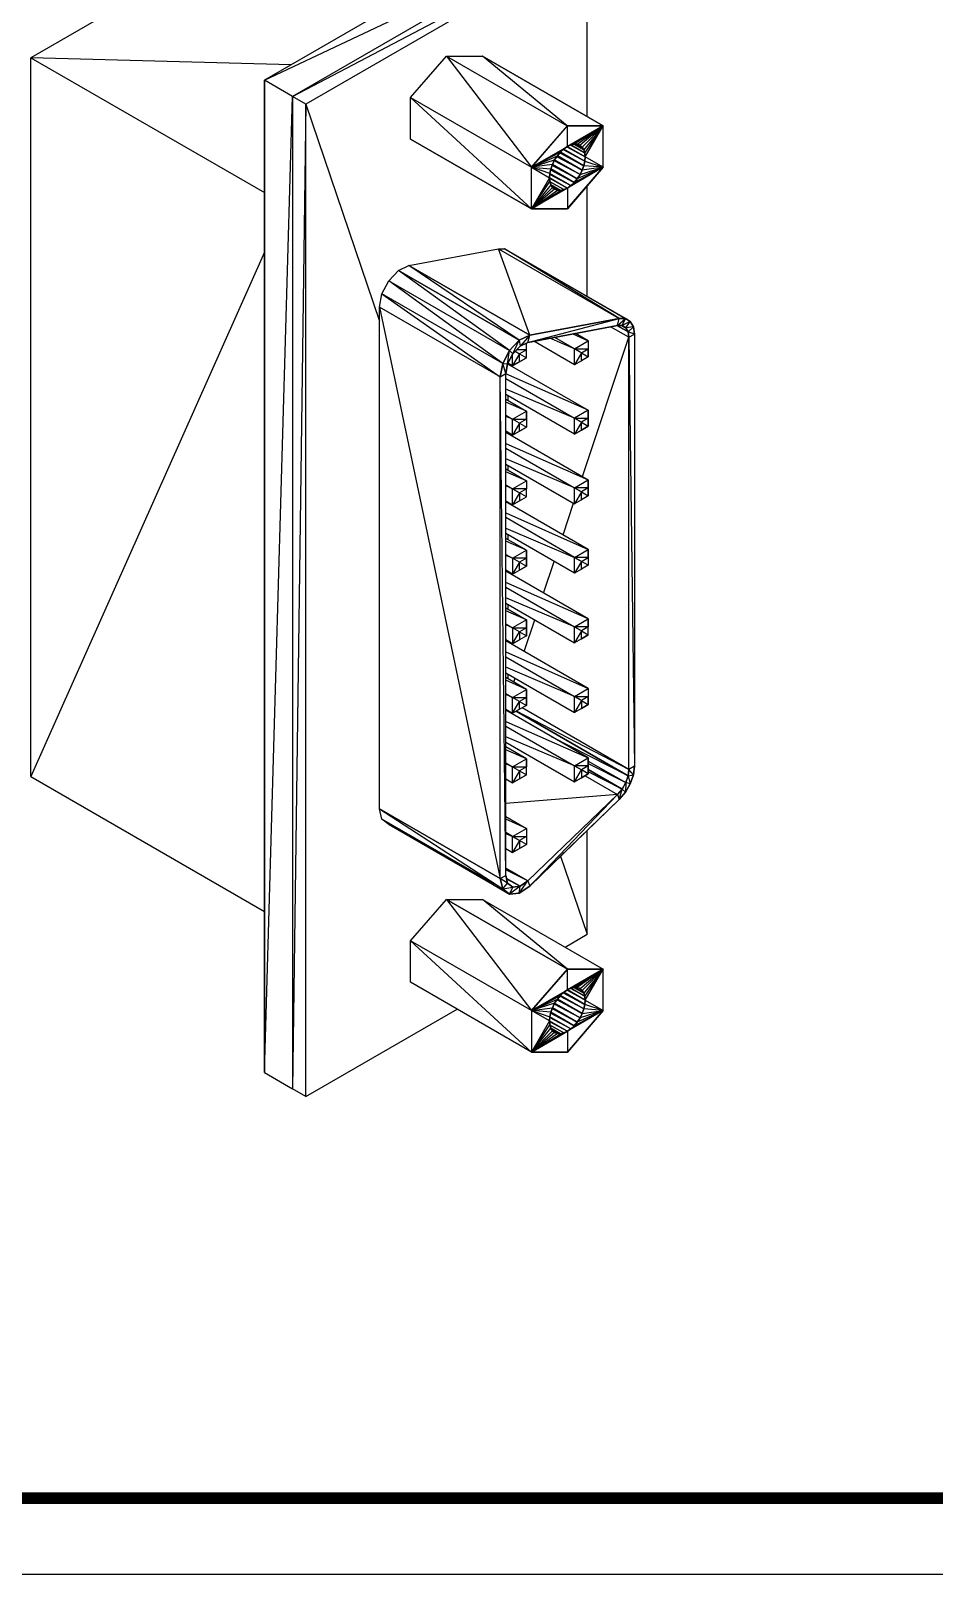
# Paper-space layout 'Layout1' of a CAD drawing. Header units: millimetres. Extents: x 0 to 841, y 0 to 594.
# Drawn here: x 549.1 to 607.8, y 0 to 100.4 of the extents above; entities that cross this region are included whole.
import ezdxf

# ---------------------------------------------------------------- set-up
doc = ezdxf.new("R2010")
doc.units = ezdxf.units.MM
doc.layers.get('0').update_dxf_attribs({"lineweight": 50})

psp = doc.layouts.get("Layout1")

# ---------------------------------------------------------------- linework, layer by layer
at = {"color": 18, "linetype": 'Continuous', "lineweight": 25, "true_color": 0x000000}
for p, q in [((564.17, 107.382), (549.086, 98.674)), ((564.278, 97.218), (584.391, 106.717)), ((580.733, 106.717), (564.278, 97.218)), ((584.391, 106.717), (566.106, 96.162)), ((566.106, 96.162), (585.263, 106.214)), ((585.263, 106.214), (566.979, 95.658)), ((585.263, 94.85), (585.263, 106.214)), ((549.086, 98.674), (564.278, 89.904)), ((549.086, 51.926), (549.086, 98.674)), ((566.01, 98.218), (549.086, 98.674)), ((573.787, 96.084), (576.121, 98.78)), ((576.121, 98.78), (581.643, 91.549)), ((576.121, 98.78), (583.977, 94.244)), ((576.122, 98.779), (578.456, 98.779)), ((583.976, 94.245), (578.456, 98.779)), ((578.456, 98.779), (586.311, 94.244)), ((586.313, 94.244), (578.457, 98.78)), ((578.457, 98.78), (578.457, 98.779)), ((564.278, 97.218), (564.278, 88.321)), ((566.106, 96.162), (564.278, 97.218)), ((564.278, 32.675), (564.278, 97.218)), ((564.278, 32.675), (566.106, 96.162)), ((566.979, 95.658), (566.106, 96.162)), ((566.106, 96.162), (566.106, 31.619)), ((566.979, 95.658), (566.106, 31.619)), ((566.979, 95.658), (571.757, 81.549)), ((566.979, 31.116), (566.979, 95.658)), ((581.643, 88.852), (573.787, 96.084)), ((573.787, 96.084), (581.643, 91.549)), ((573.787, 93.388), (573.787, 96.084)), ((581.643, 91.549), (583.978, 94.244)), ((583.977, 94.244), (581.643, 91.549)), ((583.336, 93.504), (583.336, 93.504)), ((583.348, 93.517), (583.347, 93.517)), ((583.438, 93.621), (583.438, 93.621)), ((583.446, 93.63), (583.446, 93.63)), ((583.5, 93.693), (583.5, 93.693)), ((583.503, 93.696), (583.503, 93.696)), ((583.521, 93.718), (583.522, 93.717)), ((583.521, 93.717), (583.521, 93.717)), ((583.978, 94.244), (583.977, 94.244)), ((583.978, 94.244), (583.977, 94.244)), ((586.313, 94.244), (583.978, 92.897)), ((583.978, 92.897), (583.978, 94.244)), ((583.978, 94.244), (586.313, 94.244)), ((586.312, 94.244), (583.978, 94.244)), ((586.313, 94.244), (584.205, 93.002)), ((586.313, 94.244), (584.425, 93.052)), ((584.625, 93.044), (586.313, 94.244)), ((586.313, 94.244), (584.802, 92.977)), ((584.948, 92.857), (586.313, 94.244)), ((586.313, 94.244), (585.055, 92.686)), ((585.122, 92.471), (586.313, 94.244)), ((585.144, 92.221), (586.313, 94.244)), ((586.313, 94.244), (586.31, 94.245)), ((586.313, 91.548), (586.313, 94.244)), ((581.643, 88.852), (573.787, 93.388)), ((573.787, 93.387), (581.643, 88.852)), ((573.794, 93.384), (573.787, 93.387)), ((573.788, 93.387), (573.787, 93.387)), ((581.643, 91.549), (583.978, 92.897)), ((583.75, 92.739), (581.643, 91.549)), ((583.531, 92.536), (581.643, 91.549)), ((582.421, 92.447), (582.421, 92.447)), ((582.421, 92.447), (582.421, 92.447)), ((582.441, 92.47), (582.441, 92.47)), ((582.636, 92.695), (582.636, 92.695)), ((582.654, 92.716), (582.654, 92.716)), ((582.842, 92.933), (582.842, 92.933)), ((582.842, 92.933), (582.842, 92.933)), ((582.859, 92.953), (582.859, 92.953)), ((583.033, 93.153), (583.032, 93.153)), ((583.033, 93.153), (583.033, 93.153)), ((583.048, 93.171), (583.048, 93.171)), ((583.2, 93.346), (583.199, 93.346)), ((583.213, 93.362), (583.213, 93.361)), ((583.329, 92.295), (583.531, 92.536)), ((583.531, 92.536), (583.329, 92.295)), ((583.49, 92.487), (585.055, 91.654)), ((585.055, 91.654), (583.53, 92.534)), ((583.53, 92.534), (585.055, 91.654)), ((583.75, 92.739), (583.531, 92.536)), ((583.531, 92.536), (583.75, 92.739)), ((583.71, 92.702), (585.122, 91.945)), ((585.122, 91.945), (583.749, 92.738)), ((583.749, 92.738), (585.122, 91.945)), ((583.978, 92.897), (583.75, 92.739)), ((583.75, 92.739), (583.978, 92.897)), ((583.941, 92.871), (585.144, 92.221)), ((585.144, 92.221), (583.976, 92.896)), ((583.976, 92.895), (585.144, 92.221)), ((583.977, 92.896), (583.978, 92.896)), ((583.977, 92.896), (583.978, 92.896)), ((584.205, 93.002), (583.978, 92.897)), ((583.978, 92.896), (584.205, 93.002)), ((585.114, 92.476), (584.176, 92.988)), ((585.122, 92.471), (584.204, 93.001)), ((584.425, 93.052), (584.205, 93.002)), ((584.205, 93.002), (584.425, 93.052)), ((584.205, 93.002), (584.205, 93.002)), ((584.205, 93.002), (584.205, 93.002)), ((584.404, 93.047), (585.053, 92.687)), ((585.055, 92.686), (584.422, 93.051)), ((584.424, 93.052), (584.424, 93.051)), ((584.424, 93.052), (584.424, 93.051)), ((584.424, 93.051), (584.625, 93.044)), ((584.625, 93.044), (584.425, 93.052)), ((584.947, 92.857), (584.615, 93.044)), ((584.624, 93.044), (584.625, 93.043)), ((584.624, 93.044), (584.625, 93.043)), ((584.802, 92.977), (584.625, 93.044)), ((584.625, 93.043), (584.947, 92.857)), ((584.625, 93.043), (584.802, 92.977)), ((584.948, 92.857), (584.629, 93.041)), ((584.948, 92.857), (584.802, 92.977)), ((584.803, 92.978), (584.948, 92.857)), ((584.947, 92.857), (585.055, 92.686)), ((585.055, 92.686), (584.948, 92.857)), ((585.055, 92.686), (585.122, 92.471)), ((585.122, 92.471), (585.055, 92.686)), ((585.122, 92.471), (585.144, 92.221)), ((585.144, 92.221), (585.122, 92.471)), ((581.643, 91.549), (583.329, 92.295)), ((581.643, 91.549), (583.152, 92.025)), ((583.006, 91.736), (581.643, 91.549)), ((581.643, 91.549), (582.81, 90.873)), ((581.643, 88.852), (581.643, 91.549)), ((581.643, 91.549), (582.899, 91.441)), ((582.832, 91.149), (581.643, 91.549)), ((581.809, 91.74), (581.809, 91.74)), ((581.809, 91.74), (581.809, 91.74)), ((581.833, 91.768), (581.833, 91.768)), ((581.999, 91.96), (581.999, 91.96)), ((582.022, 91.987), (582.022, 91.987)), ((582.206, 92.199), (582.206, 92.199)), ((582.206, 92.198), (582.206, 92.199)), ((582.227, 92.224), (582.227, 92.224)), ((582.899, 91.441), (582.832, 91.149)), ((582.832, 91.149), (582.899, 91.441)), ((582.886, 91.386), (584.425, 90.561)), ((582.898, 91.441), (583.006, 91.736)), ((582.898, 91.441), (582.898, 91.441)), ((583.006, 91.736), (582.899, 91.441)), ((584.425, 90.561), (582.899, 91.442)), ((582.899, 91.442), (584.425, 90.561)), ((584.625, 90.801), (582.984, 91.676)), ((583.152, 92.025), (583.006, 91.736)), ((583.006, 91.736), (584.625, 90.801)), ((583.007, 91.736), (583.006, 91.736)), ((583.006, 91.736), (583.007, 91.736)), ((584.625, 90.801), (583.006, 91.736)), ((583.007, 91.736), (583.152, 92.025)), ((584.802, 91.071), (583.121, 91.964)), ((583.151, 92.025), (583.329, 92.295)), ((583.329, 92.295), (583.152, 92.025)), ((583.152, 92.024), (584.802, 91.071)), ((584.802, 91.072), (583.152, 92.024)), ((584.947, 91.36), (583.292, 92.239)), ((583.328, 92.295), (584.947, 91.36)), ((583.329, 92.295), (583.328, 92.295)), ((583.328, 92.295), (583.329, 92.295)), ((584.948, 91.36), (583.328, 92.295)), ((583.852, 91.992), (583.852, 91.992)), ((583.977, 88.852), (586.313, 91.548)), ((586.313, 91.548), (583.978, 90.2)), ((586.313, 91.548), (583.978, 88.851)), ((584.205, 90.358), (586.313, 91.548)), ((584.425, 90.561), (586.313, 91.548)), ((586.313, 91.548), (584.625, 90.801)), ((584.749, 91.83), (584.749, 91.83)), ((584.802, 91.072), (586.313, 91.548)), ((584.948, 91.36), (585.055, 91.654)), ((585.055, 91.654), (584.948, 91.36)), ((586.313, 91.548), (584.948, 91.36)), ((585.055, 91.654), (585.122, 91.945)), ((585.122, 91.945), (585.055, 91.654)), ((586.313, 91.548), (585.055, 91.654)), ((585.144, 92.221), (585.122, 91.945)), ((585.122, 91.945), (585.144, 92.221)), ((585.122, 91.945), (586.313, 91.548)), ((586.313, 91.548), (585.144, 92.221)), ((582.81, 90.873), (581.643, 88.852)), ((581.643, 88.852), (582.832, 90.623)), ((582.899, 90.409), (581.643, 88.852)), ((582.81, 90.873), (582.832, 91.149)), ((582.832, 91.149), (582.81, 90.873)), ((582.81, 90.875), (583.978, 90.201)), ((582.81, 90.874), (582.81, 90.873)), ((582.81, 90.874), (582.81, 90.873)), ((582.832, 90.623), (582.81, 90.873)), ((582.81, 90.873), (582.832, 90.623)), ((582.813, 90.839), (583.978, 90.201)), ((582.828, 91.103), (584.205, 90.358)), ((582.832, 91.15), (584.205, 90.358)), ((582.832, 91.149), (582.832, 91.149)), ((582.832, 90.625), (583.75, 90.095)), ((582.899, 90.409), (582.832, 90.623)), ((582.832, 90.623), (582.899, 90.409)), ((584.205, 90.358), (582.833, 91.15)), ((583.75, 90.095), (582.839, 90.601)), ((583.531, 90.045), (582.898, 90.411)), ((582.898, 90.41), (583.53, 90.045)), ((583.006, 90.239), (582.899, 90.409)), ((582.899, 90.409), (583.006, 90.239)), ((583.529, 90.045), (582.906, 90.397)), ((584.425, 90.561), (584.205, 90.358)), ((584.205, 90.358), (584.425, 90.561)), ((584.626, 90.801), (584.425, 90.561)), ((584.425, 90.561), (584.625, 90.801)), ((584.625, 90.801), (584.802, 91.072)), ((584.803, 91.071), (584.625, 90.801)), ((584.947, 91.36), (584.802, 91.072)), ((584.802, 91.072), (584.948, 91.36)), ((581.643, 88.852), (583.006, 90.239)), ((583.978, 90.2), (581.643, 88.852)), ((583.152, 90.119), (581.643, 88.852)), ((581.643, 88.852), (583.75, 90.095)), ((581.643, 88.852), (583.329, 90.053)), ((581.643, 88.852), (583.531, 90.045)), ((583.005, 90.24), (583.329, 90.053)), ((583.151, 90.118), (583.006, 90.239)), ((583.006, 90.239), (583.152, 90.119)), ((583.329, 90.053), (583.009, 90.237)), ((583.329, 90.053), (583.152, 90.119)), ((583.152, 90.119), (583.329, 90.053)), ((583.329, 90.053), (583.325, 90.055)), ((583.531, 90.045), (583.329, 90.053)), ((583.329, 90.053), (583.531, 90.045)), ((583.531, 90.045), (583.75, 90.095)), ((583.75, 90.095), (583.531, 90.045)), ((583.978, 90.201), (583.75, 90.095)), ((583.75, 90.095), (583.978, 90.2)), ((583.75, 90.095), (583.75, 90.095)), ((583.978, 90.2), (583.977, 90.201)), ((583.978, 90.2), (584.205, 90.358)), ((584.205, 90.358), (583.978, 90.2)), ((583.978, 90.2), (583.978, 88.851)), ((585.263, 83.147), (585.263, 90.336)), ((583.978, 88.851), (581.643, 88.852)), ((581.643, 88.852), (583.978, 88.851)), ((564.278, 88.321), (564.278, 41.572)), ((564.278, 86.033), (549.086, 51.926)), ((573.675, 85.158), (579.495, 86.256)), ((581.531, 80.623), (579.495, 86.256)), ((579.495, 86.256), (587.351, 81.721)), ((579.496, 86.255), (579.895, 86.246)), ((587.751, 81.711), (579.895, 86.246)), ((579.895, 86.246), (579.947, 86.215)), ((587.33, 81.733), (579.895, 86.246)), ((579.895, 86.246), (587.749, 81.711)), ((572.363, 84.171), (572.995, 84.834)), ((572.995, 84.834), (573.675, 85.158)), ((580.219, 79.636), (572.995, 84.834)), ((572.995, 84.834), (580.851, 80.298)), ((580.851, 80.298), (572.995, 84.834)), ((573.675, 85.158), (581.531, 80.623)), ((580.851, 80.298), (573.675, 85.158)), ((581.531, 80.623), (573.675, 85.158)), ((571.917, 83.317), (572.363, 84.172)), ((579.773, 78.781), (572.363, 84.172)), ((572.363, 84.172), (580.219, 79.636)), ((572.631, 84.017), (572.631, 84.017)), ((571.757, 82.458), (571.918, 83.316)), ((571.757, 49.833), (571.757, 82.458)), ((571.757, 82.458), (579.613, 45.298)), ((579.613, 77.923), (571.757, 82.458)), ((579.773, 78.781), (571.917, 83.317)), ((571.922, 83.314), (579.613, 77.923)), ((576.16, 83.006), (576.16, 83.006)), ((586.501, 82.432), (587.751, 81.711)), ((581.417, 80.163), (587.351, 81.72)), ((587.351, 81.721), (581.531, 80.623)), ((581.531, 80.623), (587.351, 81.72)), ((586.666, 81.591), (586.666, 81.592)), ((586.68, 81.594), (586.679, 81.594)), ((586.881, 81.632), (586.881, 81.632)), ((586.881, 81.632), (586.882, 81.632)), ((587.236, 81.262), (587.351, 81.72)), ((587.236, 81.262), (587.751, 81.711)), ((587.259, 81.703), (587.259, 81.703)), ((587.332, 81.717), (587.333, 81.717)), ((587.351, 81.72), (587.35, 81.721)), ((587.351, 81.72), (587.35, 81.721)), ((587.351, 81.72), (587.751, 81.711)), ((587.751, 81.711), (587.351, 81.72)), ((587.537, 81.253), (587.751, 81.711)), ((588.068, 81.523), (587.537, 81.253)), ((587.751, 81.711), (588.068, 81.523)), ((588.068, 81.524), (587.751, 81.711)), ((587.776, 81.112), (588.068, 81.523)), ((588.054, 81.532), (588.068, 81.524)), ((588.271, 81.175), (588.068, 81.523)), ((588.068, 81.523), (588.271, 81.176)), ((581.531, 80.623), (580.851, 80.298)), ((580.851, 80.298), (581.531, 80.623)), ((581.531, 80.623), (580.905, 79.92)), ((587.236, 81.262), (581.417, 80.163)), ((581.417, 80.164), (587.236, 81.262)), ((581.417, 80.163), (581.531, 80.623)), ((584.443, 79.748), (582.832, 80.43)), ((584.443, 79.748), (583.155, 80.491)), ((584.329, 80.713), (585.341, 80.266)), ((585.341, 80.266), (584.508, 80.747)), ((584.965, 71.441), (587.983, 80.493)), ((587.983, 80.493), (586.795, 81.179)), ((587.93, 80.851), (587.181, 81.252)), ((587.222, 81.26), (587.93, 80.851)), ((587.93, 80.851), (587.223, 81.26)), ((587.235, 81.26), (587.233, 81.262)), ((587.233, 81.262), (587.235, 81.26)), ((587.235, 81.26), (587.537, 81.253)), ((587.537, 81.253), (587.236, 81.262)), ((587.524, 81.254), (587.697, 81.158)), ((587.776, 81.112), (587.531, 81.253)), ((587.537, 81.253), (587.776, 81.112)), ((587.776, 81.112), (587.537, 81.253)), ((588.271, 81.176), (587.776, 81.112)), ((587.93, 80.851), (587.776, 81.112)), ((587.777, 81.113), (587.93, 80.851)), ((587.93, 80.851), (588.271, 81.176)), ((588.342, 80.7), (587.93, 80.851)), ((587.93, 80.851), (587.983, 80.493)), ((587.983, 80.493), (587.93, 80.851)), ((587.983, 80.493), (588.342, 80.7)), ((587.983, 52.391), (587.983, 80.493)), ((587.983, 80.493), (588.342, 52.598)), ((588.341, 80.7), (588.271, 81.176)), ((588.271, 81.176), (588.342, 80.7)), ((588.342, 80.7), (588.342, 52.598)), ((579.523, 80.038), (579.523, 80.038)), ((579.773, 78.781), (580.219, 79.636)), ((580.219, 79.636), (579.773, 78.781)), ((580.093, 78.777), (580.219, 79.636)), ((580.093, 78.777), (580.428, 79.421)), ((580.428, 79.421), (580.093, 78.777)), ((580.181, 79.563), (580.181, 79.564)), ((580.191, 79.583), (580.191, 79.582)), ((580.851, 80.298), (580.219, 79.636)), ((580.219, 79.636), (580.851, 80.298)), ((580.219, 79.636), (580.428, 79.421)), ((580.219, 79.636), (580.219, 79.636)), ((580.869, 79.427), (580.42, 78.65)), ((580.42, 78.65), (580.42, 79.404)), ((580.428, 79.421), (580.851, 80.298)), ((580.905, 79.92), (580.428, 79.421)), ((580.428, 79.421), (580.905, 79.92)), ((580.428, 79.421), (580.428, 79.421)), ((580.428, 79.421), (580.428, 79.421)), ((580.589, 79.589), (580.869, 79.427)), ((581.318, 79.686), (580.682, 79.686)), ((580.851, 80.298), (580.905, 79.92)), ((581.318, 79.686), (580.869, 79.427)), ((580.869, 79.427), (581.318, 79.167)), ((580.869, 78.908), (580.869, 79.427)), ((580.904, 79.919), (580.905, 79.919)), ((580.904, 79.919), (580.905, 79.919)), ((580.905, 79.919), (581.417, 80.163)), ((581.417, 80.163), (580.905, 79.92)), ((581.318, 79.686), (581.318, 80.116)), ((581.318, 79.167), (581.318, 80.116)), ((581.318, 79.686), (581.318, 80.116)), ((581.318, 79.167), (581.318, 79.686)), ((584.443, 78.711), (581.801, 80.236)), ((584.444, 79.748), (584.443, 79.748)), ((584.443, 79.748), (584.443, 79.747)), ((584.443, 79.747), (584.891, 79.489)), ((584.443, 78.71), (584.443, 79.747)), ((584.818, 79.531), (584.443, 79.747)), ((584.891, 79.489), (584.443, 78.71)), ((584.444, 79.748), (585.342, 80.266)), ((584.444, 79.748), (585.341, 79.748)), ((584.891, 79.489), (584.444, 79.748)), ((584.891, 79.489), (585.341, 79.748)), ((584.891, 79.489), (585.341, 79.229)), ((584.891, 78.969), (584.891, 79.489)), ((585.342, 80.266), (585.341, 79.748)), ((585.341, 79.748), (585.341, 79.229)), ((585.341, 79.229), (585.341, 79.748)), ((579.774, 78.782), (579.613, 77.923)), ((579.613, 77.923), (579.773, 78.781)), ((579.773, 78.781), (580.093, 78.777)), ((579.973, 78.131), (579.773, 78.781)), ((579.845, 78.919), (579.845, 78.919)), ((579.856, 78.94), (579.856, 78.94)), ((579.972, 78.13), (580.093, 78.777)), ((580.093, 78.777), (579.973, 78.131)), ((580.093, 78.775), (585.341, 75.746)), ((580.118, 78.824), (580.42, 78.65)), ((580.127, 78.756), (580.127, 78.819)), ((580.42, 78.648), (580.869, 78.908)), ((580.869, 78.908), (580.42, 78.648)), ((580.869, 78.908), (580.42, 78.65)), ((580.869, 78.908), (581.318, 79.167)), ((581.318, 79.167), (580.869, 78.908)), ((581.318, 79.168), (581.318, 79.167)), ((581.318, 79.167), (581.318, 79.167)), ((581.318, 79.167), (581.318, 79.167)), ((584.891, 78.969), (584.443, 78.71)), ((584.869, 78.957), (584.891, 78.969)), ((585.341, 79.229), (584.891, 78.969)), ((585.341, 79.229), (584.891, 78.969)), ((585.341, 79.229), (585.341, 79.229)), ((585.341, 79.229), (585.341, 79.229)), ((579.613, 77.923), (579.973, 78.131)), ((579.973, 45.505), (579.613, 77.923)), ((579.613, 45.298), (579.613, 77.923)), ((579.973, 45.505), (579.973, 78.131)), ((585.341, 75.746), (579.973, 78.118)), ((579.973, 77.808), (584.443, 75.227)), ((584.443, 75.227), (579.973, 77.122)), ((584.443, 74.19), (579.973, 76.771)), ((579.973, 76.46), (581.318, 75.683)), ((580.127, 76.371), (580.127, 76.682)), ((581.318, 75.683), (579.973, 76.277)), ((579.973, 75.423), (580.42, 75.165)), ((580.42, 75.165), (579.973, 75.354)), ((580.42, 75.165), (581.318, 75.683)), ((581.318, 75.683), (581.318, 75.164)), ((581.318, 75.683), (581.318, 74.646)), ((581.318, 75.164), (581.318, 75.683)), ((585.341, 75.746), (584.443, 75.227)), ((585.341, 75.746), (585.341, 75.226)), ((585.341, 74.707), (585.341, 75.746)), ((585.341, 75.746), (585.341, 75.226)), ((580.42, 74.128), (579.973, 74.386)), ((579.973, 74.323), (585.341, 71.224)), ((580.42, 75.165), (581.318, 75.164)), ((580.869, 74.905), (580.42, 75.165)), ((580.42, 74.128), (580.42, 75.165)), ((580.869, 74.905), (580.42, 74.128)), ((580.42, 74.128), (580.869, 74.387)), ((580.869, 74.387), (580.42, 74.128)), ((581.318, 75.164), (580.869, 74.905)), ((580.869, 74.387), (580.869, 74.905)), ((580.869, 74.905), (581.318, 74.646)), ((580.869, 74.387), (581.318, 74.646)), ((581.318, 74.646), (580.869, 74.387)), ((581.318, 75.164), (581.318, 74.646)), ((581.318, 74.646), (581.318, 74.646)), ((581.318, 74.646), (581.318, 74.646)), ((581.318, 74.646), (581.318, 74.646)), ((584.443, 75.227), (585.341, 75.226)), ((584.891, 74.967), (584.443, 75.227)), ((584.488, 75.201), (584.443, 75.227)), ((584.443, 75.227), (584.443, 75.226)), ((584.443, 75.226), (584.891, 74.967)), ((584.443, 74.189), (584.443, 75.226)), ((584.891, 74.967), (584.443, 74.189)), ((584.891, 74.447), (584.443, 74.189)), ((584.444, 74.189), (584.891, 74.447)), ((584.891, 74.447), (584.444, 74.189)), ((585.341, 75.226), (584.891, 74.967)), ((584.891, 74.447), (584.891, 74.967)), ((584.891, 74.967), (585.341, 74.707)), ((585.342, 74.707), (584.891, 74.447)), ((584.891, 74.447), (585.341, 74.707)), ((585.341, 75.226), (585.341, 74.707)), ((585.341, 74.709), (585.341, 74.707)), ((585.341, 74.707), (585.342, 74.707)), ((585.342, 74.707), (585.341, 74.707)), ((579.973, 73.596), (585.341, 71.224)), ((580.127, 74.234), (580.127, 74.297)), ((579.973, 73.286), (584.443, 70.705)), ((584.443, 70.705), (579.973, 72.6)), ((579.973, 72.249), (584.443, 69.668)), ((579.973, 71.938), (581.318, 71.161)), ((581.318, 71.161), (579.973, 71.755)), ((580.127, 71.849), (580.127, 72.16)), ((579.973, 70.901), (580.42, 70.643)), ((580.42, 70.643), (579.973, 70.832)), ((580.42, 70.643), (581.318, 71.162)), ((581.318, 70.643), (580.42, 70.643)), ((580.42, 70.643), (580.869, 70.385)), ((580.42, 69.606), (580.42, 70.643)), ((580.869, 70.385), (580.42, 70.643)), ((580.42, 70.643), (580.42, 70.643)), ((580.869, 70.385), (580.42, 69.606)), ((581.318, 70.643), (580.869, 70.385)), ((581.318, 70.124), (580.869, 70.385)), ((580.869, 70.385), (580.869, 69.865)), ((581.318, 71.162), (581.318, 70.643)), ((581.318, 70.124), (581.318, 70.643)), ((581.318, 70.124), (581.318, 70.643)), ((584.443, 70.705), (585.341, 71.224)), ((585.341, 70.704), (584.443, 70.705)), ((584.488, 70.679), (584.443, 70.705)), ((584.443, 70.705), (584.443, 70.704)), ((584.891, 70.445), (584.443, 70.705)), ((584.443, 70.704), (584.891, 70.445)), ((584.443, 69.667), (584.443, 70.704)), ((584.891, 70.445), (584.443, 69.667)), ((585.341, 70.704), (584.891, 70.445)), ((584.891, 69.927), (584.891, 70.445)), ((584.891, 70.445), (585.341, 70.187)), ((585.341, 71.224), (585.341, 70.704)), ((585.341, 71.224), (585.341, 70.187)), ((585.341, 70.704), (585.341, 71.224)), ((585.341, 70.187), (585.341, 70.704)), ((579.973, 69.864), (580.42, 69.606)), ((585.341, 66.703), (579.973, 69.802)), ((580.127, 69.713), (580.127, 69.775)), ((580.42, 69.606), (580.869, 69.865)), ((580.869, 69.865), (580.42, 69.606)), ((580.869, 69.865), (581.318, 70.124)), ((580.869, 69.865), (581.318, 70.124)), ((581.318, 70.124), (581.318, 70.124)), ((581.318, 70.124), (581.318, 70.124)), ((581.318, 70.124), (581.318, 70.124)), ((583.702, 67.65), (584.385, 69.701)), ((584.891, 69.927), (584.443, 69.667)), ((584.869, 69.914), (584.891, 69.927)), ((585.341, 70.187), (584.891, 69.927)), ((585.341, 70.187), (584.891, 69.927)), ((585.341, 70.187), (585.341, 70.187)), ((585.341, 70.187), (585.341, 70.187)), ((579.973, 69.075), (585.341, 66.703)), ((584.443, 66.185), (579.973, 68.766)), ((579.973, 68.079), (584.443, 66.185)), ((584.443, 65.146), (579.973, 67.727)), ((581.318, 66.641), (579.973, 67.417)), ((580.127, 67.328), (580.127, 67.638)), ((581.318, 66.641), (579.973, 67.235)), ((579.973, 66.38), (580.42, 66.122)), ((580.42, 66.122), (579.973, 66.312)), ((580.42, 66.122), (581.318, 66.641)), ((581.318, 66.641), (581.318, 66.121)), ((581.318, 66.121), (581.318, 66.641)), ((581.318, 65.604), (581.318, 66.641)), ((584.443, 66.185), (585.341, 66.703)), ((585.341, 66.703), (585.341, 66.184)), ((585.341, 66.703), (585.341, 65.665)), ((585.341, 66.184), (585.341, 66.703)), ((580.42, 65.085), (579.973, 65.343)), ((585.341, 62.181), (579.973, 65.28)), ((581.318, 66.121), (580.42, 66.122)), ((580.42, 66.122), (580.42, 65.085)), ((580.869, 65.863), (580.42, 66.122)), ((580.869, 65.863), (580.42, 65.085)), ((580.42, 65.085), (580.869, 65.345)), ((580.42, 65.085), (580.869, 65.345)), ((581.318, 66.121), (580.869, 65.863)), ((580.869, 65.345), (580.869, 65.863)), ((580.869, 65.863), (581.318, 65.604)), ((581.318, 65.604), (580.869, 65.345)), ((580.869, 65.345), (581.318, 65.604)), ((581.318, 66.121), (581.318, 65.604)), ((581.318, 65.604), (581.318, 65.604)), ((581.318, 65.604), (581.318, 65.604)), ((582.437, 63.857), (583.121, 65.909)), ((585.341, 66.184), (584.443, 66.185)), ((584.443, 66.185), (584.443, 66.184)), ((584.891, 65.924), (584.443, 66.185)), ((584.443, 66.184), (584.891, 65.924)), ((584.443, 65.145), (584.443, 66.184)), ((584.891, 65.924), (584.443, 65.145)), ((584.891, 65.405), (584.443, 65.145)), ((584.869, 65.392), (584.891, 65.405)), ((584.891, 65.924), (585.341, 66.184)), ((585.341, 65.665), (584.891, 65.924)), ((584.891, 65.405), (584.891, 65.924)), ((585.341, 65.665), (584.891, 65.405)), ((585.341, 65.665), (584.891, 65.405)), ((585.341, 66.184), (585.341, 65.665)), ((585.341, 65.665), (585.341, 65.665)), ((585.341, 65.665), (585.341, 65.665)), ((585.341, 62.181), (579.973, 64.553)), ((580.127, 65.191), (580.127, 65.254)), ((579.973, 64.244), (584.443, 61.663)), ((584.443, 61.663), (579.973, 63.558)), ((579.973, 63.206), (584.443, 60.626)), ((579.973, 62.895), (581.318, 62.119)), ((581.318, 62.119), (579.973, 62.713)), ((580.127, 62.806), (580.127, 63.118)), ((579.973, 61.858), (580.42, 61.6)), ((580.42, 61.6), (579.973, 61.79)), ((581.318, 62.119), (580.42, 61.6)), ((580.42, 61.6), (581.318, 61.599)), ((580.869, 61.341), (580.42, 61.6)), ((580.42, 61.6), (580.42, 60.563)), ((580.42, 60.563), (580.869, 61.341)), ((581.318, 61.599), (580.869, 61.341)), ((580.869, 61.341), (580.869, 60.823)), ((580.869, 61.341), (581.318, 61.082)), ((581.173, 60.065), (581.858, 62.118)), ((581.318, 62.119), (581.318, 61.599)), ((581.318, 61.599), (581.318, 62.119)), ((581.318, 61.082), (581.318, 62.119)), ((581.318, 61.599), (581.318, 61.082)), ((584.443, 61.663), (585.341, 62.181)), ((584.488, 61.637), (584.443, 61.663)), ((584.443, 61.663), (584.443, 61.662)), ((585.341, 61.662), (584.443, 61.663)), ((584.891, 61.402), (584.443, 61.663)), ((584.443, 61.662), (584.891, 61.402)), ((584.443, 60.625), (584.443, 61.662)), ((584.891, 61.402), (584.443, 60.625)), ((585.341, 61.662), (584.891, 61.402)), ((584.891, 60.885), (584.891, 61.402)), ((584.891, 61.402), (585.341, 61.144)), ((585.341, 62.181), (585.341, 61.662)), ((585.341, 61.144), (585.341, 62.181)), ((585.341, 61.662), (585.341, 62.181)), ((585.341, 61.144), (585.341, 61.662)), ((580.42, 60.563), (579.973, 60.821)), ((585.341, 57.659), (579.973, 60.758)), ((580.127, 60.669), (580.127, 60.732)), ((580.869, 60.823), (580.42, 60.563)), ((580.42, 60.563), (580.869, 60.823)), ((581.318, 61.082), (580.869, 60.823)), ((581.318, 61.082), (580.869, 60.823)), ((581.318, 61.082), (581.318, 61.082)), ((581.318, 61.082), (581.318, 61.082)), ((584.891, 60.885), (584.443, 60.625)), ((584.869, 60.872), (584.891, 60.885)), ((585.341, 61.144), (584.891, 60.885)), ((584.891, 60.885), (585.341, 61.144)), ((585.341, 61.144), (585.341, 61.144)), ((585.341, 61.144), (585.341, 61.144)), ((579.973, 60.031), (585.341, 57.659)), ((579.973, 59.721), (584.443, 57.141)), ((584.443, 57.141), (579.973, 59.036)), ((579.973, 58.684), (584.443, 56.104)), ((581.318, 57.598), (579.973, 58.375)), ((580.127, 58.286), (580.127, 58.595)), ((580.507, 58.066), (580.593, 58.326)), ((581.318, 57.598), (579.973, 58.193)), ((579.973, 57.338), (580.42, 57.08)), ((580.42, 57.08), (579.973, 57.269)), ((580.42, 57.08), (581.318, 57.598)), ((581.318, 57.079), (581.318, 57.598)), ((581.318, 56.56), (581.318, 57.598)), ((581.318, 57.598), (581.318, 57.079)), ((584.444, 57.141), (585.342, 57.66)), ((585.342, 57.66), (585.341, 57.142)), ((579.973, 56.301), (580.42, 56.043)), ((585.341, 53.139), (579.973, 56.238)), ((579.978, 56.235), (579.997, 56.287)), ((580.42, 57.08), (581.318, 57.079)), ((580.869, 56.82), (580.42, 57.08)), ((580.42, 56.043), (580.42, 57.08)), ((580.42, 56.043), (580.869, 56.82)), ((580.869, 56.301), (580.42, 56.043)), ((580.42, 56.042), (580.869, 56.301)), ((580.869, 56.301), (580.42, 56.042)), ((581.318, 57.079), (580.869, 56.82)), ((580.869, 56.301), (580.869, 56.82)), ((580.869, 56.82), (581.318, 56.56)), ((581.318, 56.56), (580.869, 56.301)), ((581.318, 56.56), (580.869, 56.301)), ((587.983, 52.391), (581.039, 56.399)), ((581.318, 57.079), (581.318, 56.56)), ((581.318, 56.561), (581.318, 56.56)), ((581.318, 56.56), (581.318, 56.56)), ((581.318, 56.56), (581.318, 56.56)), ((584.818, 56.924), (584.443, 57.141)), ((584.443, 57.141), (584.443, 57.14)), ((584.444, 57.141), (584.443, 57.141)), ((584.443, 57.14), (584.891, 56.882)), ((584.443, 56.103), (584.443, 57.14)), ((584.891, 56.882), (584.443, 56.103)), ((584.891, 56.363), (584.443, 56.103)), ((584.444, 57.141), (585.341, 57.142)), ((584.891, 56.882), (584.444, 57.141)), ((584.869, 56.35), (584.891, 56.363)), ((585.341, 57.142), (584.891, 56.882)), ((584.891, 56.882), (584.891, 56.363)), ((584.891, 56.882), (585.341, 56.622)), ((585.341, 56.622), (584.891, 56.363)), ((584.891, 56.363), (585.341, 56.622)), ((585.341, 57.142), (585.341, 56.622)), ((585.341, 56.622), (585.341, 57.142)), ((585.341, 56.622), (585.341, 56.622)), ((585.341, 56.622), (585.341, 56.622)), ((585.341, 56.622), (585.341, 56.622)), ((579.973, 55.511), (585.341, 53.139)), ((580.649, 56.175), (580.65, 56.174)), ((587.93, 51.972), (580.65, 56.175)), ((580.65, 56.175), (580.65, 56.175)), ((580.65, 56.174), (587.929, 51.972)), ((587.975, 52.395), (580.68, 56.192)), ((580.68, 56.192), (580.68, 56.192)), ((579.973, 55.201), (584.443, 52.62)), ((584.443, 52.62), (579.973, 54.515)), ((587.929, 51.972), (582.953, 54.518)), ((579.973, 54.164), (584.443, 51.583)), ((581.318, 53.076), (579.973, 53.853)), ((581.318, 53.076), (579.973, 53.671)), ((585.209, 53.543), (585.203, 53.546)), ((579.973, 52.816), (580.42, 52.558)), ((580.42, 52.558), (579.973, 52.747)), ((580.42, 52.558), (581.318, 53.076)), ((580.42, 52.558), (580.869, 52.298)), ((580.42, 51.521), (580.42, 52.558)), ((580.42, 52.558), (581.318, 52.557)), ((580.869, 52.298), (580.42, 51.521)), ((581.318, 52.557), (580.869, 52.298)), ((580.869, 52.298), (580.869, 51.781)), ((580.869, 52.298), (581.318, 52.039)), ((581.318, 52.039), (581.318, 53.076)), ((581.318, 53.076), (581.318, 52.557)), ((581.318, 53.076), (581.318, 52.557)), ((581.318, 52.039), (581.318, 52.557)), ((584.443, 52.62), (585.341, 53.139)), ((585.341, 52.62), (584.443, 52.62)), ((584.443, 52.62), (584.443, 52.62)), ((584.891, 52.36), (584.443, 52.62)), ((584.443, 52.62), (584.891, 52.36)), ((584.443, 51.583), (584.443, 52.62)), ((584.443, 52.62), (584.488, 52.594)), ((584.443, 51.583), (584.891, 52.36)), ((585.341, 52.62), (584.891, 52.36)), ((584.891, 52.36), (584.891, 51.841)), ((585.341, 52.1), (584.891, 52.36)), ((585.341, 53.139), (585.341, 52.62)), ((585.341, 53.139), (585.341, 52.62)), ((585.341, 52.1), (585.341, 53.139)), ((585.341, 52.939), (587.776, 51.534)), ((585.341, 52.772), (587.776, 51.534)), ((585.341, 52.62), (585.341, 52.1)), ((585.341, 52.384), (587.537, 51.116)), ((587.537, 51.116), (585.341, 52.384)), ((587.537, 51.116), (585.341, 52.241)), ((587.93, 51.972), (587.983, 52.391)), ((587.983, 52.391), (587.93, 51.972)), ((588.342, 52.598), (587.983, 52.391)), ((588.271, 52.041), (587.983, 52.391)), ((588.342, 52.598), (588.271, 52.041)), ((588.272, 52.042), (588.342, 52.598)), ((549.086, 51.926), (564.278, 43.156)), ((579.973, 51.779), (580.42, 51.521)), ((580.869, 51.781), (580.42, 51.521)), ((580.42, 51.521), (580.869, 51.781)), ((581.318, 52.039), (580.869, 51.781)), ((580.869, 51.781), (581.318, 52.039)), ((581.318, 52.039), (581.318, 52.039)), ((581.318, 52.039), (581.318, 52.039)), ((584.891, 51.841), (584.443, 51.583)), ((584.444, 51.582), (584.891, 51.841)), ((584.891, 51.841), (584.444, 51.582)), ((584.891, 51.841), (585.342, 52.101)), ((585.341, 52.1), (584.891, 51.841)), ((585.128, 51.977), (587.236, 50.76)), ((585.341, 52.102), (585.341, 52.1)), ((585.342, 52.101), (585.341, 52.1)), ((585.341, 52.1), (585.342, 52.101)), ((587.035, 51.961), (587.035, 51.961)), ((587.537, 51.116), (587.776, 51.534)), ((587.776, 51.534), (587.537, 51.116)), ((587.776, 51.534), (587.751, 50.905)), ((588.068, 51.458), (587.751, 50.905)), ((587.751, 50.905), (588.068, 51.458)), ((587.776, 51.534), (587.93, 51.972)), ((587.929, 51.972), (587.776, 51.534)), ((588.068, 51.458), (587.776, 51.534)), ((587.776, 51.534), (587.776, 51.534)), ((587.796, 51.591), (587.796, 51.591)), ((587.803, 51.611), (587.803, 51.611)), ((587.93, 51.972), (588.271, 52.041)), ((587.93, 51.972), (588.068, 51.458)), ((588.271, 52.041), (588.068, 51.458)), ((588.068, 51.458), (588.271, 52.041)), ((588.068, 51.458), (588.068, 51.458)), ((588.271, 52.042), (588.272, 52.042)), ((587.236, 50.76), (579.973, 50.184)), ((587.236, 50.76), (581.417, 45.14)), ((581.417, 45.14), (587.236, 50.76)), ((581.531, 44.812), (587.236, 50.76)), ((587.351, 50.434), (581.531, 44.812)), ((581.531, 44.813), (587.351, 50.434)), ((586.858, 50.395), (586.857, 50.395)), ((587.068, 50.597), (587.067, 50.597)), ((587.236, 50.76), (587.235, 50.76)), ((587.236, 50.76), (587.537, 51.116)), ((587.538, 51.115), (587.236, 50.76)), ((587.236, 50.76), (587.351, 50.434)), ((587.35, 50.434), (587.351, 50.433)), ((587.351, 50.434), (587.537, 51.116)), ((587.751, 50.905), (587.351, 50.434)), ((587.351, 50.433), (587.751, 50.905)), ((587.537, 51.116), (587.751, 50.905)), ((587.751, 50.905), (587.751, 50.905)), ((579.613, 45.298), (571.757, 49.833)), ((571.757, 49.832), (579.773, 44.624)), ((571.917, 49.159), (571.757, 49.832)), ((571.757, 49.832), (579.613, 45.297)), ((572.231, 49.559), (572.231, 49.558)), ((579.973, 49.331), (581.318, 48.554)), ((579.773, 44.624), (571.917, 49.159)), ((572.363, 48.819), (571.919, 49.158)), ((571.949, 49.141), (580.219, 44.283)), ((580.219, 44.283), (572.363, 48.819)), ((572.363, 48.818), (572.363, 48.818)), ((572.363, 48.818), (580.219, 44.283)), ((572.363, 48.818), (572.363, 48.818)), ((581.318, 48.554), (579.973, 49.149)), ((580.42, 48.036), (579.973, 48.294)), ((579.973, 48.225), (580.42, 48.036)), ((580.42, 48.036), (581.318, 48.555)), ((581.318, 48.555), (581.318, 48.037)), ((585.263, 41.671), (585.263, 48.417)), ((579.973, 47.257), (580.42, 46.999)), ((580.42, 48.036), (581.318, 48.037)), ((580.42, 48.036), (580.869, 47.778)), ((580.42, 46.999), (580.42, 48.036)), ((580.869, 47.778), (580.42, 48.036)), ((580.42, 48.036), (580.42, 48.036)), ((580.869, 47.778), (580.42, 46.999)), ((580.42, 46.999), (580.869, 47.259)), ((580.869, 47.259), (580.42, 46.999)), ((581.318, 48.037), (580.869, 47.778)), ((581.318, 47.517), (580.869, 47.778)), ((580.869, 47.778), (580.869, 47.259)), ((581.318, 47.517), (580.869, 47.259)), ((580.869, 47.259), (581.318, 47.517)), ((581.318, 48.037), (581.318, 47.517)), ((581.318, 48.037), (581.318, 47.517)), ((581.318, 47.517), (581.318, 47.517)), ((581.318, 47.517), (581.318, 47.517)), ((581.318, 47.517), (581.318, 47.517)), ((583.542, 46.754), (585.263, 41.671)), ((579.613, 45.298), (579.973, 45.505)), ((580.093, 44.998), (579.613, 45.298)), ((579.773, 44.624), (579.613, 45.298)), ((579.613, 45.297), (579.773, 44.624)), ((579.619, 45.272), (579.62, 45.272)), ((579.62, 45.271), (579.619, 45.271)), ((579.635, 45.205), (579.635, 45.205)), ((579.636, 45.198), (579.637, 45.198)), ((579.637, 45.197), (579.637, 45.197)), ((579.973, 45.973), (581.417, 45.14)), ((581.417, 45.14), (579.973, 45.973)), ((581.417, 45.14), (579.973, 45.862)), ((580.093, 44.998), (579.973, 45.505)), ((579.973, 45.505), (580.093, 44.998)), ((580.021, 45.302), (580.904, 44.792)), ((580.905, 44.792), (580.021, 45.302)), ((580.904, 44.792), (580.031, 45.262)), ((579.677, 45.029), (579.677, 45.029)), ((579.693, 44.96), (579.693, 44.96)), ((579.773, 44.624), (580.093, 44.998)), ((579.773, 44.624), (580.428, 44.741)), ((580.219, 44.283), (579.773, 44.624)), ((579.773, 44.624), (580.219, 44.283)), ((580.093, 44.998), (580.093, 44.999)), ((580.093, 44.999), (580.093, 44.998)), ((580.428, 44.741), (580.093, 44.998)), ((580.093, 44.998), (580.428, 44.741)), ((580.905, 44.792), (580.219, 44.283)), ((580.219, 44.283), (580.428, 44.741)), ((580.219, 44.283), (580.851, 44.351)), ((580.851, 44.351), (580.219, 44.283)), ((580.424, 44.744), (580.428, 44.741)), ((580.424, 44.743), (580.428, 44.741)), ((580.428, 44.741), (580.905, 44.792)), ((580.905, 44.792), (580.428, 44.741)), ((580.85, 44.351), (580.851, 44.35)), ((580.851, 44.351), (581.417, 45.14)), ((581.531, 44.812), (580.851, 44.351)), ((580.851, 44.35), (581.531, 44.812)), ((580.851, 44.351), (580.905, 44.792)), ((581.417, 45.14), (580.905, 44.792)), ((580.905, 44.792), (581.417, 45.14)), ((581.417, 45.14), (581.531, 44.812)), ((573.787, 41.247), (576.122, 43.943)), ((576.122, 43.943), (581.643, 36.711)), ((583.978, 39.408), (576.122, 43.943)), ((576.122, 43.943), (578.457, 43.943)), ((576.122, 43.943), (583.978, 39.408)), ((583.978, 39.408), (578.457, 43.943)), ((578.457, 43.943), (586.313, 39.408)), ((578.457, 42.596), (578.457, 42.595)), ((564.278, 41.572), (564.278, 32.675)), ((573.787, 38.55), (573.787, 41.247)), ((573.787, 41.247), (581.643, 34.015)), ((581.643, 36.711), (573.787, 41.247)), ((583.828, 40.842), (585.263, 41.671)), ((582.388, 40.326), (582.387, 40.326)), ((583.978, 39.408), (581.643, 36.711)), ((581.643, 36.711), (583.978, 39.408)), ((583.978, 39.408), (586.313, 39.407)), ((583.978, 38.059), (583.978, 39.408)), ((586.313, 39.408), (583.978, 39.408)), ((586.313, 39.407), (583.978, 38.059)), ((584.205, 38.165), (586.313, 39.407)), ((584.425, 38.214), (586.313, 39.407)), ((586.313, 39.407), (584.625, 38.206)), ((584.802, 38.14), (586.313, 39.407)), ((586.313, 39.407), (584.948, 38.02)), ((586.313, 39.407), (585.055, 37.85)), ((585.122, 37.635), (586.313, 39.407)), ((585.144, 37.386), (586.313, 39.407)), ((586.313, 39.407), (586.309, 39.408)), ((586.313, 39.407), (586.311, 39.408)), ((586.313, 36.711), (586.313, 39.407)), ((581.643, 34.015), (573.787, 38.55)), ((583.978, 38.059), (584.205, 38.165)), ((584.205, 38.165), (583.978, 38.059)), ((584.205, 38.165), (584.425, 38.214)), ((584.425, 38.214), (584.205, 38.165)), ((584.205, 38.165), (584.205, 38.165)), ((584.205, 38.165), (584.205, 38.165)), ((585.122, 37.635), (584.205, 38.165)), ((584.406, 38.21), (585.053, 37.852)), ((584.424, 38.214), (584.424, 38.214)), ((584.424, 38.214), (584.625, 38.206)), ((584.424, 38.214), (584.424, 38.214)), ((585.055, 37.85), (584.425, 38.214)), ((584.625, 38.206), (584.425, 38.214)), ((584.617, 38.207), (584.924, 38.034)), ((584.624, 38.206), (584.625, 38.206)), ((584.624, 38.206), (584.625, 38.206)), ((584.625, 38.206), (584.802, 38.14)), ((584.802, 38.14), (584.625, 38.206)), ((584.948, 38.02), (584.629, 38.204)), ((581.643, 36.711), (583.978, 38.059)), ((581.643, 36.711), (583.75, 37.902)), ((581.643, 36.711), (583.531, 37.698)), ((581.643, 36.711), (583.329, 37.458)), ((583.152, 37.187), (581.643, 36.711)), ((583.152, 37.187), (583.006, 36.899)), ((583.007, 36.899), (583.152, 37.187)), ((583.151, 37.188), (583.329, 37.458)), ((583.329, 37.458), (583.152, 37.187)), ((583.152, 37.187), (584.802, 36.234)), ((584.802, 36.234), (583.152, 37.187)), ((584.947, 36.523), (583.292, 37.401)), ((583.328, 37.457), (584.947, 36.523)), ((583.328, 37.457), (583.329, 37.457)), ((584.948, 36.523), (583.328, 37.457)), ((583.328, 37.457), (583.329, 37.457)), ((583.531, 37.698), (583.329, 37.458)), ((583.329, 37.457), (583.531, 37.698)), ((585.051, 36.821), (583.491, 37.651)), ((583.75, 37.902), (583.531, 37.698)), ((583.531, 37.699), (583.75, 37.902)), ((585.055, 36.818), (583.531, 37.698)), ((583.711, 37.865), (585.122, 37.11)), ((583.75, 37.902), (583.978, 38.059)), ((583.978, 38.059), (583.75, 37.902)), ((583.75, 37.902), (585.122, 37.11)), ((585.122, 37.11), (583.75, 37.902)), ((583.852, 37.155), (583.852, 37.155)), ((585.144, 37.385), (583.943, 38.035)), ((583.977, 38.059), (585.144, 37.385)), ((583.978, 38.059), (583.977, 38.059)), ((583.977, 38.059), (583.978, 38.059)), ((585.144, 37.386), (583.978, 38.059)), ((585.114, 37.64), (584.178, 38.152)), ((584.948, 38.02), (584.802, 38.14)), ((584.803, 38.141), (584.948, 38.02)), ((584.948, 38.02), (585.055, 37.85)), ((585.055, 37.85), (584.948, 38.02)), ((585.055, 37.85), (585.122, 37.635)), ((585.122, 37.635), (585.055, 37.85)), ((585.122, 37.636), (585.144, 37.386)), ((585.144, 37.386), (585.122, 37.635)), ((585.122, 37.11), (585.144, 37.386)), ((585.144, 37.385), (585.122, 37.11)), ((585.144, 37.386), (586.313, 36.711)), ((585.144, 37.385), (585.144, 37.385)), ((566.979, 31.116), (576.822, 36.798)), ((581.643, 36.711), (583.006, 36.899)), ((582.899, 36.605), (581.643, 36.711)), ((581.643, 36.711), (582.832, 36.314)), ((582.81, 36.038), (581.643, 36.711)), ((581.643, 36.711), (581.643, 34.015)), ((582.832, 36.314), (582.81, 36.038)), ((582.81, 36.038), (582.832, 36.314)), ((584.205, 35.521), (582.828, 36.266)), ((582.832, 36.314), (582.899, 36.605)), ((582.899, 36.605), (582.832, 36.314)), ((582.832, 36.314), (582.832, 36.314)), ((582.832, 36.314), (582.832, 36.314)), ((582.832, 36.313), (584.205, 35.521)), ((584.205, 35.521), (582.832, 36.313)), ((584.425, 35.724), (582.886, 36.549)), ((582.899, 36.605), (583.006, 36.899)), ((583.006, 36.899), (582.899, 36.605)), ((582.899, 36.605), (584.425, 35.724)), ((582.899, 36.605), (582.899, 36.605)), ((582.899, 36.605), (582.899, 36.605)), ((584.425, 35.724), (582.899, 36.605)), ((582.984, 36.839), (584.625, 35.964)), ((584.625, 35.964), (583.006, 36.899)), ((583.006, 36.899), (584.625, 35.964)), ((583.007, 36.899), (583.006, 36.899)), ((583.006, 36.899), (583.007, 36.899)), ((584.802, 36.234), (583.121, 37.127)), ((586.313, 36.711), (583.978, 35.363)), ((583.978, 34.015), (586.313, 36.711)), ((586.313, 36.711), (583.978, 34.016)), ((586.313, 36.711), (584.205, 35.521)), ((584.425, 35.724), (586.313, 36.711)), ((586.313, 36.711), (584.625, 35.964)), ((584.625, 35.964), (584.802, 36.234)), ((584.803, 36.234), (584.625, 35.964)), ((586.313, 36.711), (584.802, 36.234)), ((584.802, 36.234), (584.948, 36.523)), ((584.947, 36.523), (584.802, 36.234)), ((585.056, 36.818), (584.948, 36.523)), ((584.948, 36.523), (585.055, 36.818)), ((584.948, 36.523), (586.313, 36.711)), ((585.122, 37.11), (585.055, 36.818)), ((585.055, 36.818), (585.122, 37.11)), ((586.313, 36.711), (585.055, 36.818)), ((586.313, 36.711), (585.122, 37.11)), ((582.81, 36.038), (581.643, 34.015)), ((581.643, 34.015), (582.832, 35.788)), ((581.643, 34.015), (582.899, 35.573)), ((583.006, 35.402), (581.643, 34.015)), ((581.643, 34.015), (583.978, 35.363)), ((583.152, 35.282), (581.643, 34.015)), ((583.75, 35.258), (581.643, 34.015)), ((583.329, 35.215), (581.643, 34.015)), ((581.643, 34.015), (583.531, 35.208)), ((582.81, 36.038), (582.81, 36.038)), ((582.81, 36.038), (582.81, 36.038)), ((582.832, 35.788), (582.81, 36.038)), ((582.81, 36.038), (582.832, 35.788)), ((582.81, 36.038), (583.978, 35.363)), ((582.813, 36.002), (583.978, 35.363)), ((582.899, 35.573), (582.832, 35.788)), ((582.832, 35.788), (583.75, 35.258)), ((582.832, 35.788), (582.899, 35.573)), ((583.75, 35.258), (582.84, 35.763)), ((582.899, 35.573), (583.006, 35.402)), ((583.007, 35.402), (582.899, 35.573)), ((583.531, 35.208), (582.899, 35.573)), ((582.899, 35.572), (583.53, 35.208)), ((582.908, 35.559), (583.529, 35.208)), ((583.007, 35.402), (583.005, 35.403)), ((583.005, 35.403), (583.007, 35.402)), ((583.006, 35.402), (583.152, 35.282)), ((583.151, 35.281), (583.006, 35.402)), ((583.006, 35.402), (583.329, 35.216)), ((583.009, 35.399), (583.329, 35.216)), ((583.329, 35.216), (583.152, 35.282)), ((583.152, 35.282), (583.329, 35.215)), ((583.329, 35.215), (583.325, 35.218)), ((583.531, 35.207), (583.329, 35.215)), ((583.329, 35.215), (583.531, 35.208)), ((583.531, 35.208), (583.75, 35.258)), ((583.75, 35.258), (583.531, 35.208)), ((583.978, 35.363), (583.75, 35.258)), ((583.75, 35.258), (583.978, 35.363)), ((583.75, 35.258), (583.75, 35.258)), ((583.978, 35.363), (583.977, 35.363)), ((583.978, 35.363), (584.205, 35.521)), ((584.205, 35.52), (583.978, 35.363)), ((583.978, 35.363), (583.978, 34.016)), ((584.205, 35.521), (584.425, 35.724)), ((584.425, 35.724), (584.205, 35.521)), ((584.626, 35.964), (584.425, 35.724)), ((584.425, 35.724), (584.625, 35.964)), ((583.978, 34.016), (581.643, 34.015)), ((581.643, 34.016), (583.978, 34.016)), ((583.977, 34.016), (583.978, 34.015)), ((564.278, 32.675), (566.106, 31.619)), ((566.979, 31.116), (566.106, 31.619))]:
    psp.add_line(p, q, dxfattribs=at)
at = {"color": 18, "lineweight": 40, "true_color": 0x000000}
for points, const_width in [([(0.05, 594.007), (841.007, 594.007), (841.007, 0.05), (0.05, 0.05), (0.05, 594.007)], 0.0991), ([(836.05, 5.007), (8.05, 5.007)], 0.749)]:
    psp.add_lwpolyline(points, dxfattribs=dict(at, const_width=const_width))

doc.saveas('drawing.dxf')
